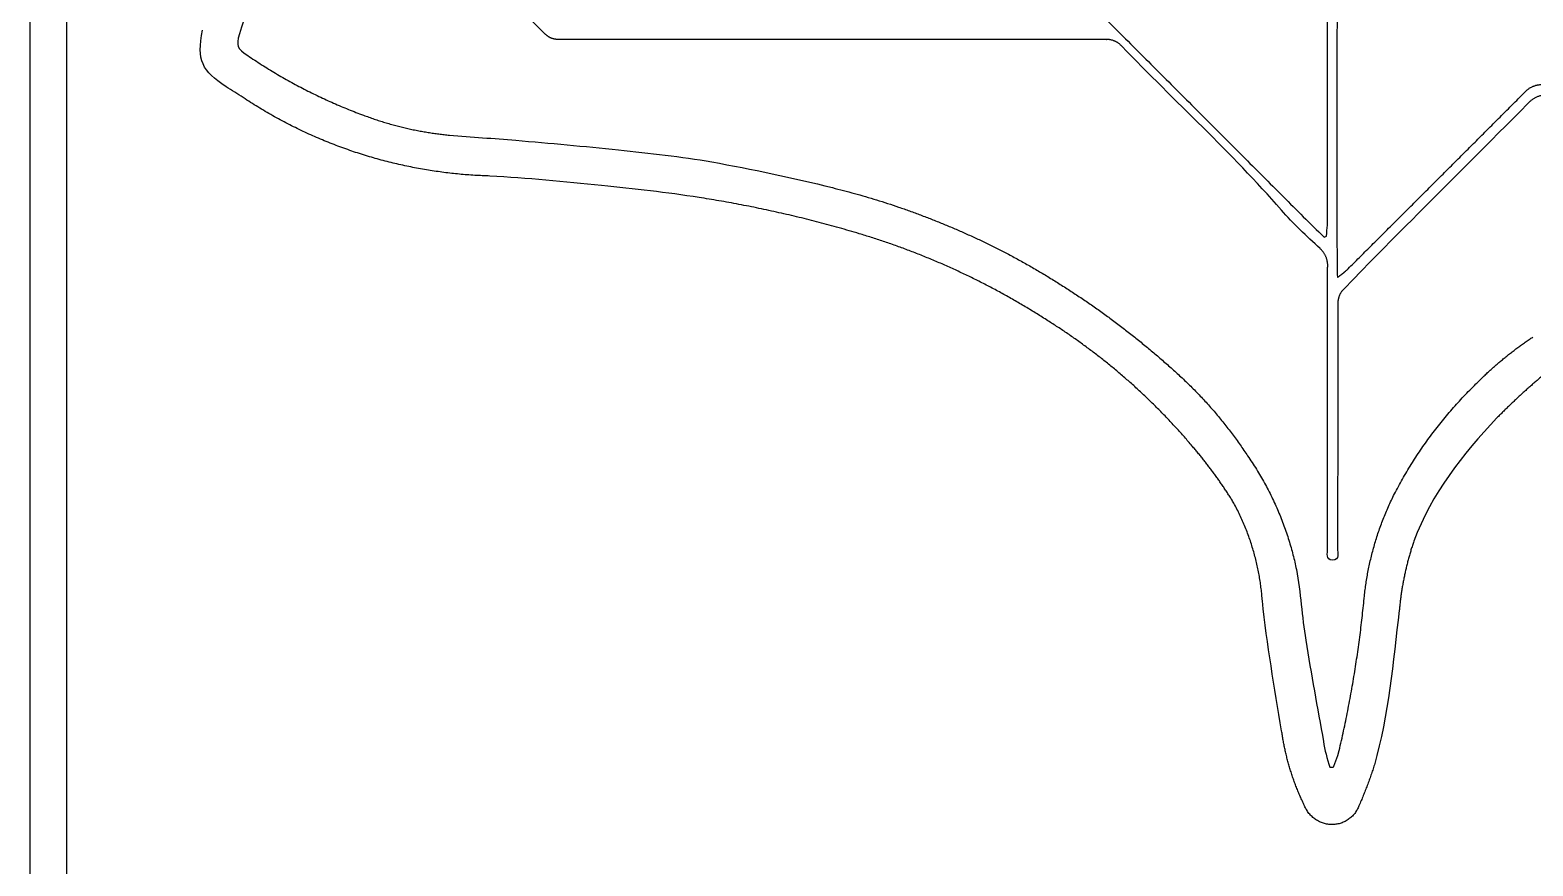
# Model space of a CAD drawing. Header units: millimetres. Extents: x -2315 to 326, y -226 to 400.
# Drawn here: x 152.3 to 170.83, y -138.15 to -127.83 of the extents above; entities that cross this region are included whole.
import ezdxf

# ---------------------------------------------------------------- set-up
doc = ezdxf.new("R2010")
doc.units = ezdxf.units.MM
doc.layers.add('Layer 03', color=5, linetype='Continuous', true_color=0x0000ff)

msp = doc.modelspace()

# ---------------------------------------------------------------- linework, layer by layer
at = {"layer": 'Layer 03'}
for p, q in [((152.751, -111.976), (152.751, -139.802)), ((152.751, -111.976), (152.751, -139.802)), ((168.26, -130.388), (168.29, -130.375)), ((168.26, -130.388), (168.29, -130.375)), ((168.33, -136.928), (168.373, -136.928)), ((168.33, -136.928), (168.373, -136.928))]:
    msp.add_line(p, q, dxfattribs=at)
for points, degree in [([(152.303, -140.28), (152.303, -126.042), (152.303, -111.804)], 2), ([(152.303, -140.28), (152.303, -126.042), (152.303, -111.804)], 2), ([(163.992, -126.125), (165.999, -128.129), (168.003, -130.137)], 2), ([(163.992, -126.125), (165.999, -128.129), (168.003, -130.137)], 2), ([(155.321, -126.516), (155.177, -126.972), (155.027, -127.426), (154.885, -127.882)], 3), ([(155.321, -126.516), (155.177, -126.972), (155.027, -127.426), (154.885, -127.882)], 3), ([(158.657, -127.887), (158.372, -127.608), (158.091, -127.324), (157.81, -127.042)], 3), ([(158.657, -127.887), (158.372, -127.608), (158.091, -127.324), (157.81, -127.042)], 3), ([(168.3, -130.241), (168.3, -128.893), (168.3, -127.546)], 2), ([(168.3, -130.241), (168.3, -128.893), (168.3, -127.546)], 2), ([(168.419, -127.582), (168.414, -129.175), (168.419, -130.761)], 2), ([(168.419, -127.582), (168.414, -129.175), (168.419, -130.761)], 2), ([(154.72, -128.533), (154.423, -128.337), (154.355, -128.214), (154.428, -127.834)], 3), ([(154.72, -128.533), (154.423, -128.337), (154.355, -128.214), (154.428, -127.834)], 3), ([(154.885, -127.882), (154.839, -128.03), (154.858, -128.062), (154.988, -128.149)], 3), ([(154.885, -127.882), (154.839, -128.03), (154.858, -128.062), (154.988, -128.149)], 3), ([(165.563, -127.95), (162.183, -127.95), (158.803, -127.95)], 2), ([(165.563, -127.95), (162.183, -127.95), (158.803, -127.95)], 2), ([(167.732, -130.054), (167.114, -129.344), (166.419, -128.713), (165.765, -128.034)], 3), ([(167.732, -130.054), (167.114, -129.344), (166.419, -128.713), (165.765, -128.034)], 3), ([(154.932, -128.668), (154.861, -128.624), (154.791, -128.578), (154.72, -128.533)], 3), ([(154.932, -128.668), (154.861, -128.624), (154.791, -128.578), (154.72, -128.533)], 3), ([(168.539, -130.795), (169.64, -129.697), (170.737, -128.598)], 2), ([(168.539, -130.795), (169.64, -129.697), (170.737, -128.598)], 2), ([(170.769, -128.743), (170.293, -129.225), (169.813, -129.702), (169.335, -130.183)], 3), ([(170.769, -128.743), (170.293, -129.225), (169.813, -129.702), (169.335, -130.183)], 3), ([(157.475, -129.131), (157.747, -129.156), (158.02, -129.169), (158.293, -129.194)], 3), ([(157.475, -129.131), (157.747, -129.156), (158.02, -129.169), (158.293, -129.194)], 3), ([(158.293, -129.194), (158.712, -129.23), (159.137, -129.267), (159.558, -129.313)], 3), ([(158.293, -129.194), (158.712, -129.23), (159.137, -129.267), (159.558, -129.313)], 3), ([(159.558, -129.313), (159.942, -129.355), (160.329, -129.393), (160.709, -129.461)], 3), ([(159.558, -129.313), (159.942, -129.355), (160.329, -129.393), (160.709, -129.461)], 3), ([(160.709, -129.461), (161.207, -129.551), (161.704, -129.655), (162.196, -129.778)], 3), ([(160.709, -129.461), (161.207, -129.551), (161.704, -129.655), (162.196, -129.778)], 3), ([(159.35, -129.753), (158.891, -129.706), (158.433, -129.66), (157.973, -129.635)], 3), ([(159.35, -129.753), (158.891, -129.706), (158.433, -129.66), (157.973, -129.635)], 3), ([(160.552, -129.9), (160.154, -129.836), (159.751, -129.794), (159.35, -129.753)], 3), ([(160.552, -129.9), (160.154, -129.836), (159.751, -129.794), (159.35, -129.753)], 3), ([(168.21, -130.53), (168.042, -130.376), (167.88, -130.224), (167.732, -130.054)], 3), ([(168.21, -130.53), (168.042, -130.376), (167.88, -130.224), (167.732, -130.054)], 3), ([(168.003, -130.137), (168.087, -130.22), (168.171, -130.304), (168.26, -130.388)], 3), ([(168.003, -130.137), (168.087, -130.22), (168.171, -130.304), (168.26, -130.388)], 3), ([(168.29, -130.375), (168.29, -130.33), (168.3, -130.286), (168.3, -130.241)], 3), ([(168.29, -130.375), (168.29, -130.33), (168.3, -130.286), (168.3, -130.241)], 3), ([(169.335, -130.183), (169.048, -130.47), (168.763, -130.758), (168.482, -131.051)], 3), ([(169.335, -130.183), (169.048, -130.47), (168.763, -130.758), (168.482, -131.051)], 3), ([(168.303, -134.23), (168.303, -132.495), (168.303, -130.76)], 2), ([(168.303, -134.23), (168.303, -132.495), (168.303, -130.76)], 2), ([(168.419, -130.761), (168.419, -130.793), (168.419, -130.826), (168.425, -130.885)], 3), ([(168.419, -130.761), (168.419, -130.793), (168.419, -130.826), (168.425, -130.885)], 3), ([(168.428, -131.211), (168.428, -132.217), (168.428, -133.223), (168.424, -134.229)], 3), ([(168.428, -131.211), (168.428, -132.217), (168.428, -133.223), (168.424, -134.229)], 3), ([(170.39, -132.619), (169.964, -133.068), (169.584, -133.551), (169.365, -134.141)], 3), ([(170.39, -132.619), (169.964, -133.068), (169.584, -133.551), (169.365, -134.141)], 3), ([(168.364, -134.373), (168.274, -134.374), (168.303, -134.284), (168.303, -134.23)], 3), ([(168.364, -134.373), (168.274, -134.374), (168.303, -134.284), (168.303, -134.23)], 3), ([(168.424, -134.229), (168.424, -134.283), (168.454, -134.372), (168.364, -134.373)], 3), ([(168.424, -134.229), (168.424, -134.283), (168.454, -134.372), (168.364, -134.373)], 3), ([(167.917, -134.487), (167.97, -134.774), (167.987, -135.069), (168.033, -135.359)], 3), ([(167.917, -134.487), (167.97, -134.774), (167.987, -135.069), (168.033, -135.359)], 3), ([(167.736, -136.479), (167.647, -135.945), (167.554, -135.412), (167.498, -134.874)], 3), ([(167.736, -136.479), (167.647, -135.945), (167.554, -135.412), (167.498, -134.874)], 3), ([(169.186, -134.993), (169.108, -135.632), (169.057, -136.277), (168.879, -136.899)], 3), ([(169.186, -134.993), (169.108, -135.632), (169.057, -136.277), (168.879, -136.899)], 3), ([(168.033, -135.359), (168.1, -135.778), (168.176, -136.197), (168.252, -136.609)], 3), ([(168.033, -135.359), (168.1, -135.778), (168.176, -136.197), (168.252, -136.609)], 3), ([(168.252, -136.609), (168.261, -136.716), (168.3, -136.821), (168.33, -136.928)], 3), ([(168.252, -136.609), (168.261, -136.716), (168.3, -136.821), (168.33, -136.928)], 3)]:
    msp.add_open_spline(points, degree=degree, dxfattribs=at)
for points, weights in [([(158.803, -127.95), (158.719, -127.945), (158.657, -127.887)], [0.976229306038, 0.857185027681, 0.85366089978]), ([(158.803, -127.95), (158.719, -127.945), (158.657, -127.887)], [0.976229306038, 0.857185027681, 0.85366089978]), ([(154.988, -128.149), (155.655, -128.604), (156.413, -128.884)], [0.861120498405, 0.871124366793, 0.894353549954]), ([(154.988, -128.149), (155.655, -128.604), (156.413, -128.884)], [0.861120498405, 0.871124366793, 0.894353549954]), ([(157.973, -129.635), (156.315, -129.586), (154.932, -128.668)], [0.988010725292, 0.887410051253, 0.862078574241]), ([(157.973, -129.635), (156.315, -129.586), (154.932, -128.668)], [0.988010725292, 0.887410051253, 0.862078574241]), ([(156.413, -128.884), (156.927, -129.078), (157.475, -129.131)], [0.893311177932, 0.919563833896, 0.963151507508]), ([(156.413, -128.884), (156.927, -129.078), (157.475, -129.131)], [0.893311177932, 0.919563833896, 0.963151507508]), ([(162.527, -130.346), (161.555, -130.055), (160.552, -129.9)], [0.907998802942, 0.924019652763, 0.944754722166]), ([(162.527, -130.346), (161.555, -130.055), (160.552, -129.9)], [0.907998802942, 0.924019652763, 0.944754722166]), ([(162.196, -129.778), (163.322, -130.056), (164.352, -130.591)], [0.919809788985, 0.890201768414, 0.87382469464]), ([(162.196, -129.778), (163.322, -130.056), (164.352, -130.591)], [0.919809788985, 0.890201768414, 0.87382469464]), ([(164.853, -131.42), (163.766, -130.717), (162.527, -130.346)], [0.863172662995, 0.876416476926, 0.907894373448]), ([(164.853, -131.42), (163.766, -130.717), (162.527, -130.346)], [0.863172662995, 0.876416476926, 0.907894373448]), ([(164.352, -130.591), (165.492, -131.198), (166.447, -132.069)], [0.872546060525, 0.856496863322, 0.854009568252]), ([(164.352, -130.591), (165.492, -131.198), (166.447, -132.069)], [0.872546060525, 0.856496863322, 0.854009568252]), ([(168.304, -130.742), (168.304, -130.616), (168.21, -130.53)], [1, 0.845341641873, 0.85401385067]), ([(168.304, -130.742), (168.304, -130.616), (168.21, -130.53)], [1, 0.845341641873, 0.85401385067]), ([(168.303, -130.76), (168.304, -130.751), (168.304, -130.742)], [0.97572130908, 0.98731092287, 1]), ([(168.303, -130.76), (168.304, -130.751), (168.304, -130.742)], [0.97572130908, 0.98731092287, 1]), ([(168.425, -130.885), (168.485, -130.843), (168.539, -130.795)], [0.859774716253, 0.856003680549, 0.854518445502]), ([(168.425, -130.885), (168.485, -130.843), (168.539, -130.795)], [0.859774716253, 0.856003680549, 0.854518445502]), ([(166.633, -132.966), (165.863, -132.055), (164.853, -131.42)], [0.855032487394, 0.849555285894, 0.864360554249]), ([(166.633, -132.966), (165.863, -132.055), (164.853, -131.42)], [0.855032487394, 0.849555285894, 0.864360554249]), ([(170.132, -132.2), (170.452, -131.873), (170.834, -131.621)], [0.853576757762, 0.853100428981, 0.86233383898]), ([(170.132, -132.2), (170.452, -131.873), (170.834, -131.621)], [0.853576757762, 0.853100428981, 0.86233383898]), ([(166.447, -132.069), (166.947, -132.523), (167.316, -133.088)], [0.854038528437, 0.851437728829, 0.862779685264]), ([(166.447, -132.069), (166.947, -132.523), (167.316, -133.088)], [0.854038528437, 0.851437728829, 0.862779685264]), ([(171.018, -132.044), (170.688, -132.315), (170.39, -132.619)], [0.855610704382, 0.853336275505, 0.853576303462]), ([(171.018, -132.044), (170.688, -132.315), (170.39, -132.619)], [0.855610704382, 0.853336275505, 0.853576303462]), ([(169.126, -133.557), (169.519, -132.797), (170.132, -132.2)], [0.874121091866, 0.852699093511, 0.853588874554]), ([(169.126, -133.557), (169.519, -132.797), (170.132, -132.2)], [0.874121091866, 0.852699093511, 0.853588874554]), ([(167.146, -133.669), (166.918, -133.296), (166.633, -132.966)], [0.865620188928, 0.857294061783, 0.854712987411]), ([(167.146, -133.669), (166.918, -133.296), (166.633, -132.966)], [0.865620188928, 0.857294061783, 0.854712987411]), ([(167.316, -133.088), (167.761, -133.725), (167.917, -134.487)], [0.860193883442, 0.876156206675, 0.930488537795]), ([(167.316, -133.088), (167.761, -133.725), (167.917, -134.487)], [0.860193883442, 0.876156206675, 0.930488537795]), ([(168.756, -134.815), (168.828, -134.153), (169.126, -133.557)], [0.959704543846, 0.902259302743, 0.875901389703]), ([(168.756, -134.815), (168.828, -134.153), (169.126, -133.557)], [0.959704543846, 0.902259302743, 0.875901389703]), ([(167.498, -134.874), (167.452, -134.234), (167.146, -133.669)], [0.971794548438, 0.899918355456, 0.871734115528]), ([(167.498, -134.874), (167.452, -134.234), (167.146, -133.669)], [0.971794548438, 0.899918355456, 0.871734115528]), ([(169.365, -134.141), (169.225, -134.556), (169.186, -134.993)], [0.900625775273, 0.926332676623, 0.966078483832]), ([(169.365, -134.141), (169.225, -134.556), (169.186, -134.993)], [0.900625775273, 0.926332676623, 0.966078483832]), ([(168.438, -136.752), (168.664, -135.794), (168.756, -134.815)], [0.922306192662, 0.940853172529, 0.964403446107]), ([(168.438, -136.752), (168.664, -135.794), (168.756, -134.815)], [0.922306192662, 0.940853172529, 0.964403446107]), ([(168.018, -137.402), (167.804, -136.963), (167.736, -136.479)], [0.877504336852, 0.901407934757, 0.949167875818]), ([(168.018, -137.402), (167.804, -136.963), (167.736, -136.479)], [0.877504336852, 0.901407934757, 0.949167875818]), ([(168.373, -136.928), (168.41, -136.842), (168.438, -136.752)], [0.88426345112, 0.893570062346, 0.905697020098]), ([(168.373, -136.928), (168.41, -136.842), (168.438, -136.752)], [0.88426345112, 0.893570062346, 0.905697020098]), ([(168.879, -136.899), (168.798, -137.156), (168.689, -137.402)], [0.905176557534, 0.892307815893, 0.882647023729]), ([(168.879, -136.899), (168.798, -137.156), (168.689, -137.402)], [0.905176557534, 0.892307815893, 0.882647023729]), ([(168.353, -137.635), (168.108, -137.629), (168.018, -137.402)], [0.990011976426, 0.782943813978, 0.890089840677]), ([(168.353, -137.635), (168.108, -137.629), (168.018, -137.402)], [0.990011976426, 0.782943813978, 0.890089840677])]:
    msp.add_rational_spline(points, weights, degree=2, dxfattribs=at)
for points, weights, knots in [([(165.765, -128.034), (165.69, -127.95), (165.577, -127.95), (165.57, -127.95), (165.563, -127.95)], [0.854267062559, 0.843330140638, 1, 0.988414696314, 0.977745899074], [0.7305705, 0.7305705, 0.7305705, 1.5707963, 1.5707963, 1.6329287, 1.6329287, 1.6329287]), ([(165.765, -128.034), (165.69, -127.95), (165.577, -127.95), (165.57, -127.95), (165.563, -127.95)], [0.854267062559, 0.843330140638, 1, 0.988414696314, 0.977745899074], [0.7305705, 0.7305705, 0.7305705, 1.5707963, 1.5707963, 1.6329287, 1.6329287, 1.6329287]), ([(170.737, -128.598), (170.821, -128.506), (170.945, -128.506), (170.951, -128.506), (170.958, -128.506)], [0.85398512182, 0.845601939513, 1, 0.990851913307, 0.982275280542], [-2.3988384, -2.3988384, -2.3988384, -1.5707963, -1.5707963, -1.5217348, -1.5217348, -1.5217348]), ([(170.737, -128.598), (170.821, -128.506), (170.945, -128.506), (170.951, -128.506), (170.958, -128.506)], [0.85398512182, 0.845601939513, 1, 0.990851913307, 0.982275280542], [-2.3988384, -2.3988384, -2.3988384, -1.5707963, -1.5707963, -1.5217348, -1.5217348, -1.5217348]), ([(171.032, -128.633), (171.025, -128.632), (171.018, -128.632), (170.869, -128.632), (170.769, -128.743)], [0.983311610493, 0.991403495225, 1, 0.844293682306, 0.854138874941], [1.524693, 1.524693, 1.524693, 1.5707963, 1.5707963, 2.4058546, 2.4058546, 2.4058546]), ([(171.032, -128.633), (171.025, -128.632), (171.018, -128.632), (170.869, -128.632), (170.769, -128.743)], [0.983311610493, 0.991403495225, 1, 0.844293682306, 0.854138874941], [1.524693, 1.524693, 1.524693, 1.5707963, 1.5707963, 2.4058546, 2.4058546, 2.4058546]), ([(168.482, -131.051), (168.428, -131.12), (168.428, -131.207), (168.428, -131.209), (168.428, -131.211)], [0.856353802711, 0.873804584623, 1, 0.996918395637, 0.993901635967], [2.4648023, 2.4648023, 2.4648023, 3.1415927, 3.1415927, 3.1581194, 3.1581194, 3.1581194]), ([(168.482, -131.051), (168.428, -131.12), (168.428, -131.207), (168.428, -131.209), (168.428, -131.211)], [0.856353802711, 0.873804584623, 1, 0.996918395637, 0.993901635967], [2.4648023, 2.4648023, 2.4648023, 3.1415927, 3.1415927, 3.1581194, 3.1581194, 3.1581194]), ([(168.689, -137.402), (168.605, -137.635), (168.356, -137.635), (168.355, -137.635), (168.353, -137.635)], [0.896516845161, 0.774232193869, 1, 0.998200310853, 0.99642273817], [-5.923189, -5.923189, -5.923189, -4.712389, -4.712389, -4.702737, -4.702737, -4.702737]), ([(168.689, -137.402), (168.605, -137.635), (168.356, -137.635), (168.355, -137.635), (168.353, -137.635)], [0.896516845161, 0.774232193869, 1, 0.998200310853, 0.99642273817], [-5.923189, -5.923189, -5.923189, -4.712389, -4.712389, -4.702737, -4.702737, -4.702737])]:
    msp.add_rational_spline(points, weights, degree=2, knots=knots, dxfattribs=at)

doc.saveas('drawing.dxf')
